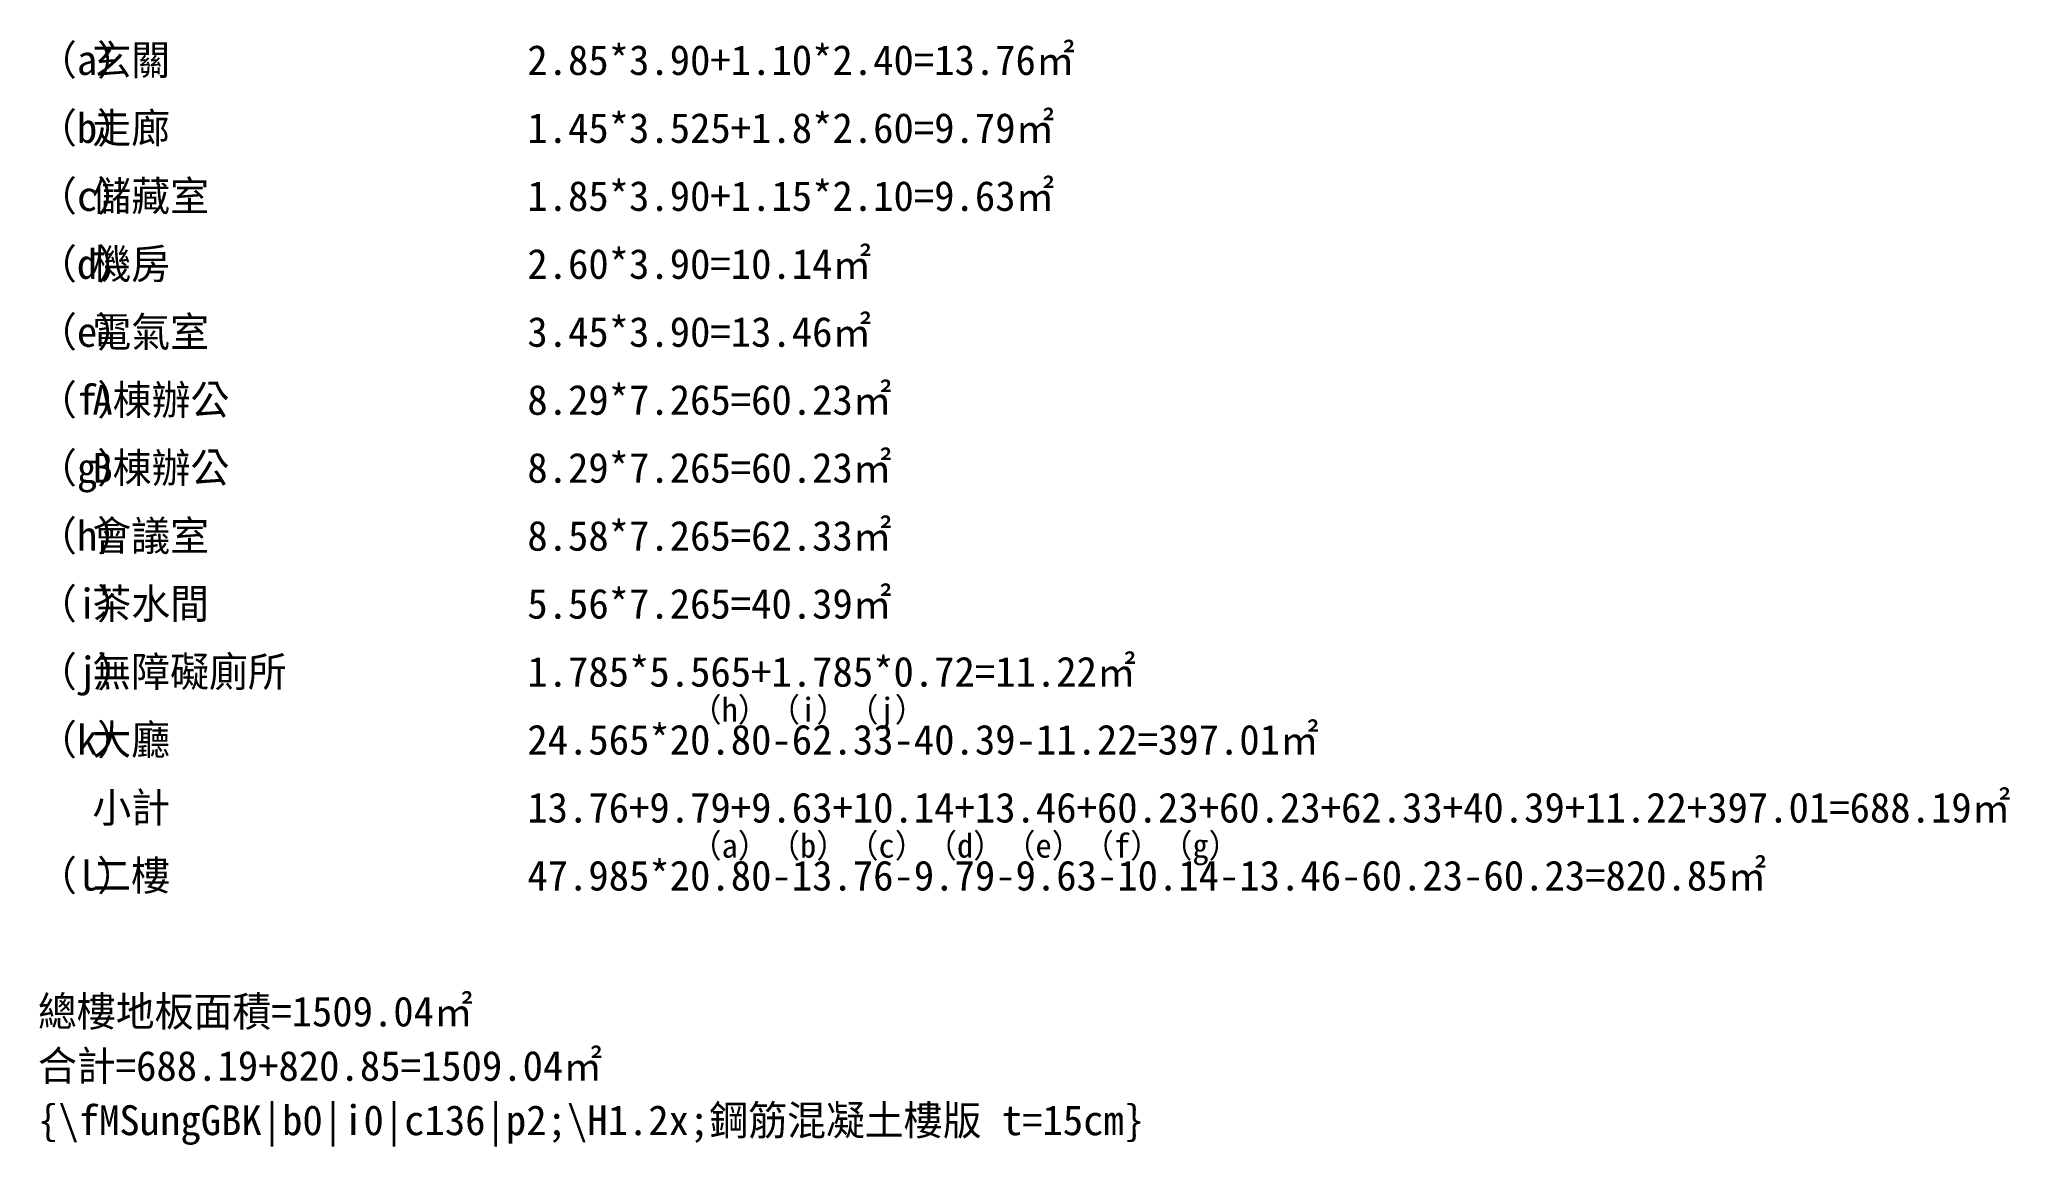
# Model space of a CAD drawing. Header units: metres. Extents: x 4 to 149, y 21 to 103.
import ezdxf

# ---------------------------------------------------------------- set-up
doc = ezdxf.new("R2010")
doc.units = ezdxf.units.M

msp = doc.modelspace()

# ---------------------------------------------------------------- texts
at = {"layer": 'CALC'}
for s, p in [('2.85*3.90+1.10*2.40=13.76㎡', (40, 100)), ('1.45*3.525+1.8*2.60=9.79㎡', (40, 95)), ('1.85*3.90+1.15*2.10=9.63㎡', (40, 90)), ('2.60*3.90=10.14㎡', (40, 85)), ('3.45*3.90=13.46㎡', (40, 80)), ('8.29*7.265=60.23㎡', (40, 75)), ('8.29*7.265=60.23㎡', (40, 70)), ('8.58*7.265=62.33㎡', (40, 65)), ('5.56*7.265=40.39㎡', (40, 60)), ('1.785*5.565+1.785*0.72=11.22㎡', (40, 55)), ('24.565*20.80-62.33-40.39-11.22=397.01㎡', (40, 50)), ('13.76+9.79+9.63+10.14+13.46+60.23+60.23+62.33+40.39+11.22+397.01=688.19㎡', (40, 45)), ('47.985*20.80-13.76-9.79-9.63-10.14-13.46-60.23-60.23=820.85㎡', (40, 40)), ('總樓地板面積=1509.04㎡', (4, 30)), ('合計=688.19+820.85=1509.04㎡', (4, 26))]:
    msp.add_text(s, height=2.2, dxfattribs=at).set_placement(p)
at = {"layer": 'MARK'}
for s, p in [('（a）', (4, 100)), ('（b）', (4, 95)), ('（c）', (4, 90)), ('（d）', (4, 85)), ('（e）', (4, 80)), ('（f）', (4, 75)), ('（g）', (4, 70)), ('（h）', (4, 65)), ('（i）', (4, 60)), ('（j）', (4, 55)), ('（k）', (4, 50)), ('（l）', (4, 40))]:
    msp.add_text(s, height=2.2, dxfattribs=at).set_placement(p)
at = {"layer": 'NAME'}
for s, p in [('玄關', (8, 100)), ('走廊', (8, 95)), ('儲藏室', (8, 90)), ('機房', (8, 85)), ('電氣室', (8, 80)), ('A棟辦公', (8, 75)), ('B棟辦公', (8, 70)), ('會議室', (8, 65)), ('茶水間', (8, 60)), ('無障礙廁所', (8, 55)), ('大廳', (8, 50)), ('小計', (8, 45)), ('二樓', (8, 40))]:
    msp.add_text(s, height=2.2, dxfattribs=at).set_placement(p)
at = {"layer": 'NOTE'}
msp.add_text('{\\fMSungGBK|b0|i0|c136|p2;\\H1.2x;鋼筋混凝土樓版 t=15cm}', height=2.2, dxfattribs=at).set_placement((4, 22))
at = {"layer": 'REF'}
for s, p in [('（h）（i）（j）', (52, 52.42)), ('（a）（b）（c）（d）（e）（f）（g）', (52, 42.42))]:
    msp.add_text(s, height=1.76, dxfattribs=at).set_placement(p)

doc.saveas('drawing.dxf')
